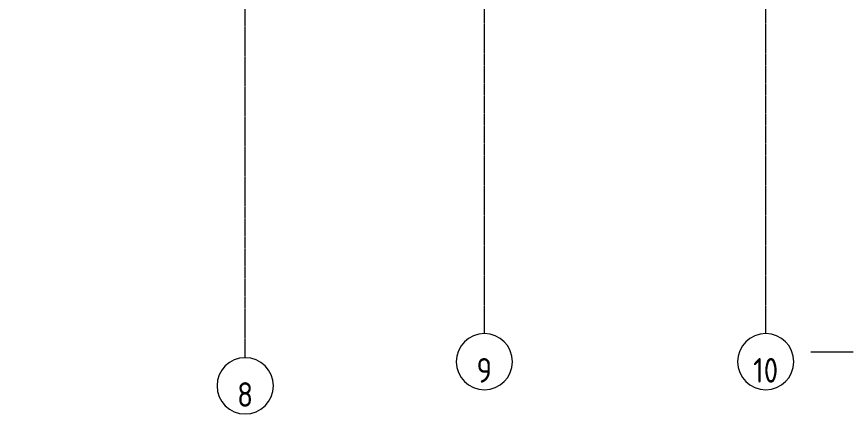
# Model space of a CAD drawing. Header units: millimetres. Extents: x -10178924 to 11692288, y -947381 to 58396.
# Drawn here: x 35201 to 47053, y -182799 to -177114 of the extents above; entities that cross this region are included whole.
import ezdxf

# ---------------------------------------------------------------- set-up
doc = ezdxf.new("R2010")
doc.units = ezdxf.units.MM
doc.linetypes.add('ADSK_Линия сетки', pattern=[25, 20, -2.5, 0, -2.5])
for name, color, linetype, lineweight in [('Аннотация', 7, 'Continuous', 18), ('Оси', 253, 'Continuous', 9), ('ШТРИХОВКА', 252, 'Continuous', 15)]:
    doc.layers.add(name, color=color, linetype=linetype, lineweight=lineweight)
doc.styles.add('GOST Common', font='GOST_Common.ttf', dxfattribs={"width": 0.9, "height": 350})

# ---------------------------------------------------------------- blocks, each defined once
blk = doc.blocks.new('ADSK_Аннотация_Текст_сВыноской - Текст с выноской 2-3308182-План 3-го этажа')
at = {"layer": 'Аннотация', "lineweight": 20}
blk.add_line((-3, 0), (3, 0), dxfattribs=at)
blk = doc.blocks.new('Ось сетки - Круг_Ø8 мм-8258-План 2-го этажа')
at = {"layer": 'Оси', "lineweight": 20}
for start, end in [(360, 180), (180, 360)]:
    blk.add_arc((0, 0), 4, start, end, dxfattribs=at)
blk = doc.blocks.new('2 этаж')
at = {"lineweight": 9}
h = blk.add_hatch(dxfattribs=at)
h.set_pattern_fill('ANSI34', color=256, scale=20)
h.set_pattern_definition([(45, (0, -123085.82), (-269.4077, 269.4077), []), (45, (89.8, -123085.82), (-269.4077, 269.4077), []), (45, (179.6, -123085.82), (-269.4077, 269.4077), []), (45, (269.4, -123085.82), (-269.4077, 269.4077), [])])
h.paths.add_polyline_path([(44165, -114791), (44065, -114791), (44065, -117666), (44165, -117666), (44165, -117659)])
h.paths.add_polyline_path([(44165, -114459), (43455, -114459), (43455, -114559), (44065, -114559), (44065, -114791), (44165, -114791)])
h.paths.add_polyline_path([(42385, -114459), (41921, -114459), (41922, -114559), (42385, -114559)])
h.paths.add_polyline_path([(44153, -118721), (44165, -118721), (44165, -117666), (44065, -117666), (44065, -118721), (44140, -118721)])
h.paths.add_polyline_path([(38251, -129293), (38646, -129293), (38646, -128521), (38251, -128521)], flags=9)
h.paths.add_polyline_path([(-199, -128948), (196, -128948), (196, -128177), (-199, -128177)], flags=9)
h.paths.add_polyline_path([(2801, -128948), (3196, -128948), (3196, -128177), (2801, -128177)], flags=9)
h.paths.add_polyline_path([(6936, -128948), (7363, -128948), (7363, -128177), (6936, -128177)], flags=9)
h.paths.add_polyline_path([(9951, -128948), (10346, -128948), (10346, -128177), (9951, -128177)], flags=9)
h.paths.add_polyline_path([(17851, -128948), (18246, -128948), (18246, -128177), (17851, -128177)], flags=9)
h.paths.add_polyline_path([(30349, -128948), (30745, -128948), (30745, -128177), (30349, -128177)], flags=9)
h.paths.add_polyline_path([(41651, -128948), (42046, -128948), (42046, -128177), (41651, -128177)], flags=9)
h.paths.add_polyline_path([(48604, -128948), (49094, -128948), (49094, -128177), (48604, -128177)], flags=9)
h.paths.add_polyline_path([(-6668, -128948), (-6335, -128948), (-6335, -128177), (-6668, -128177)], flags=9)
h.paths.add_polyline_path([(55072, -128948), (55625, -128948), (55625, -128177), (55072, -128177)], flags=9)
h.paths.add_polyline_path([(-10729, -123544), (-10271, -123544), (-10271, -122772), (-10729, -122772)], flags=9)
h.paths.add_polyline_path([(-10713, -115244), (-10286, -115244), (-10286, -114472), (-10713, -114472)], flags=9)
h.paths.add_polyline_path([(-10698, -110594), (-10303, -110594), (-10303, -109822), (-10698, -109822)], flags=9)
h.paths.add_polyline_path([(-10729, -103294), (-10271, -103294), (-10271, -102522), (-10729, -102522)], flags=9)
h.paths.add_polyline_path([(-10698, -86994), (-10303, -86994), (-10303, -86222), (-10698, -86222)], flags=9)
h.paths.add_polyline_path([(-10745, -80494), (-10255, -80494), (-10255, -79722), (-10745, -79722)], flags=9)
h.paths.add_polyline_path([(-10713, -121744), (-10286, -121744), (-10286, -120972), (-10713, -120972)], flags=9)
h.paths.add_polyline_path([(45572, -128948), (46125, -128948), (46125, -128177), (45572, -128177)], flags=9)
at = {"layer": 'Оси', "color": 252, "linetype": 'ADSK_Линия сетки'}
for p, q in [((45850, -128115), (45850, -80094)), ((41850, -128115), (41850, -102881)), ((38450, -128459), (38450, -103225))]:
    blk.add_line(p, q, dxfattribs=at)
at = {"layer": 'Оси', "color": 252, "lineweight": 20, "xscale": 99.99999999999993, "yscale": 99.99999999999993, "zscale": 99.99999999999993}
for p in [(41850, -128515), (45850, -128515), (38450, -128859)]:
    blk.add_blockref('Ось сетки - Круг_Ø8 мм-8258-План 2-го этажа', p, dxfattribs=at)
at = {"layer": 'Оси', "color": 252, "char_height": 350, "attachment_point": 5, "line_spacing_factor": 1.022766, "style": 'GOST Common'}
for s, insert, width in [('\\pxqc,t0.25714,0.51429,0.77143,1.02857,1.28571,1.54286,1.8,2.05714,2.31429,2.57143,2.82857,3.08571,3.34286,3.6,3.85714,4.11429,4.37143,4.62857,4.88571,5.14286,5.4,5.65714,5.91429,6.17143,6.42857,6.68571,6.94286,7.2,7.45714,7.71429,7.97143,8.22857;{9}', (41849, -128638), 232.2), ('\\pxqc,t0.25714,0.51429,0.77143,1.02857,1.28571,1.54286,1.8,2.05714,2.31429,2.57143,2.82857,3.08571,3.34286,3.6,3.85714,4.11429,4.37143,4.62857,4.88571,5.14286,5.4,5.65714,5.91429,6.17143,6.42857,6.68571,6.94286,7.2,7.45714,7.71429,7.97143,8.22857;{10}', (45849, -128638), 387), ('\\pxqc,t0.25714,0.51429,0.77143,1.02857,1.28571,1.54286,1.8,2.05714,2.31429,2.57143,2.82857,3.08571,3.34286,3.6,3.85714,4.11429,4.37143,4.62857,4.88571,5.14286,5.4,5.65714,5.91429,6.17143,6.42857,6.68571,6.94286,7.2,7.45714,7.71429,7.97143,8.22857;{8}', (38449, -128982), 232.2)]:
    blk.add_mtext(s, dxfattribs=dict(at, insert=insert, width=width))

msp = doc.modelspace()

# ---------------------------------------------------------------- block references
at = {"layer": 'Аннотация', "lineweight": 20, "xscale": 100, "yscale": 100, "zscale": 100, "rotation": 180}
msp.add_blockref('ADSK_Аннотация_Текст_сВыноской - Текст с выноской 2-3308182-План 3-го этажа', (46792.1, -181884.4), dxfattribs=at)
at = {"layer": 'ШТРИХОВКА'}
msp.add_blockref('2 этаж', (0, -53506.6), dxfattribs=at)

doc.saveas('drawing.dxf')
